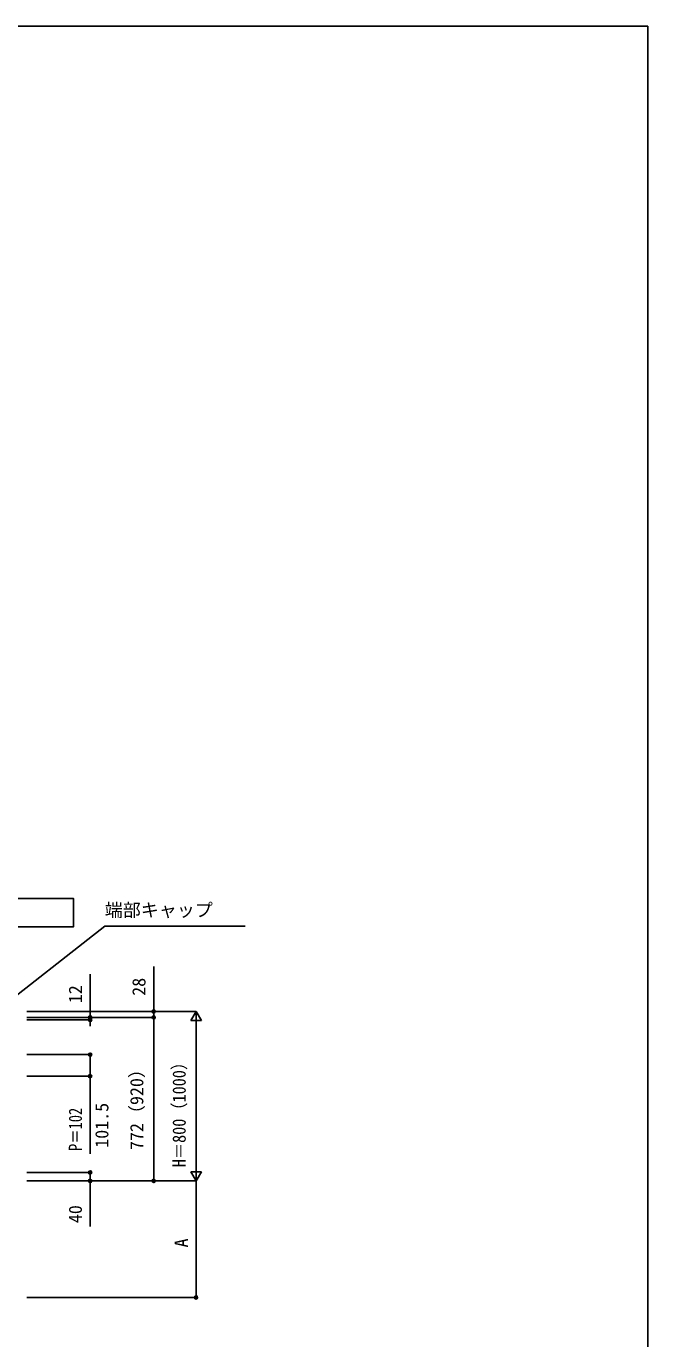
# Model space of a CAD drawing. Units: millimetres, scale not verified. Extents: x -4375 to 4375, y -6498 to 6472.
# Drawn here: x 1441 to 4375, y 57 to 6252 of the extents above; entities that cross this region are included whole.
import ezdxf
from ezdxf.enums import TextEntityAlignment as Align

# ---------------------------------------------------------------- set-up
doc = ezdxf.new("R2010")
doc.units = ezdxf.units.MM
doc.header["$LTSCALE"] = 30
doc.layers.add('0-4_YKK_D', color=6, linetype='Continuous')
doc.layers.add('0-5_YKK_ZWAK', color=7, linetype='Continuous')
doc.styles.add('ＭＳ ゴシック', font='')
doc.styles.get('ＭＳ ゴシック').set_extended_font_data('MS Gothic')

msp = doc.modelspace()

# ---------------------------------------------------------------- linework, layer by layer
at = {"layer": '0-4_YKK_D'}
for p, q in [((2042.77, 1601.6), (2042.77, 1813.16)), ((1742.77, 1573.6), (1742.77, 1777.92)), ((1443.77, 1601.6), (2243.77, 1601.6)), ((1443.77, 1601.6), (2043.77, 1601.6)), ((1443.77, 1573.6), (2043.77, 1573.6)), ((1443.77, 1573.6), (1743.77, 1573.6)), ((1443.77, 1573.6), (2043.77, 1573.6)), ((1443.77, 1561.6), (1743.77, 1561.6)), ((1742.77, 1561.6), (1742.77, 1573.6)), ((1742.77, 1561.6), (1742.77, 1531.6)), ((2042.77, 1573.6), (2042.77, 1601.6)), ((2042.77, 1573.6), (2042.77, 1543.6)), ((2042.77, 1573.6), (2042.77, 801.6)), ((2242.77, 1601.6), (2217.77, 1558.3)), ((2217.77, 1558.3), (2267.77, 1558.3)), ((2242.77, 1601.6), (2267.77, 1558.3)), ((2242.77, 1601.6), (2242.77, 1515)), ((2242.77, 851.6), (2242.77, 1551.6)), ((1443.77, 1397.65), (1743.77, 1397.65)), ((1443.77, 1296.15), (1743.77, 1296.15)), ((2242.77, 801.6), (2242.77, 888.2)), ((1443.77, 841.6), (1743.77, 841.6)), ((2242.77, 801.6), (2217.77, 844.9)), ((2267.77, 844.9), (2217.77, 844.9)), ((2242.77, 801.6), (2267.77, 844.9)), ((1443.77, 801.6), (2043.77, 801.6)), ((1443.77, 801.6), (1743.77, 801.6)), ((1444.77, 801.6), (2243.77, 801.6)), ((1444.77, 801.6), (2243.77, 801.6)), ((2242.77, 251.6), (2242.77, 801.6)), ((1444.77, 251.6), (2243.77, 251.6))]:
    msp.add_line(p, q, dxfattribs=at)
msp.add_lwpolyline([(792.5, 2134.51), (792.5, 2001.6), (1664.79, 2001.6), (1664.79, 2134.51)], close=True, dxfattribs=at)
for points in [[(1276.77, 1585.62), (1811.47, 2003.37), (2474.55, 2003.37)], [(1742.77, 1397.65), (1742.77, 1296.15), (1742.77, 929.03)], [(1742.77, 841.6), (1742.77, 801.6), (1742.77, 586.66)]]:
    msp.add_lwpolyline(points, dxfattribs=at)
for centre in [(1742.77, 1573.6), (1742.77, 1561.6), (2042.77, 1601.6), (2042.77, 1573.6), (2042.77, 1573.6), (1742.77, 1397.65), (1742.77, 1296.15), (1742.77, 841.6), (1742.77, 801.6), (2042.77, 801.6), (2242.77, 251.6)]:
    msp.add_circle(centre, 7.5, dxfattribs=at)
at = {"layer": '0-5_YKK_ZWAK'}
msp.add_line((-4375, 6251.6), (4375, 6251.6), dxfattribs=at)
msp.add_lwpolyline([(-4375, -6498.4), (4375, -6498.4), (4375, 6251.6)], dxfattribs=at)

# ---------------------------------------------------------------- texts
at = {"layer": '0-4_YKK_D', "style": 'ＭＳ ゴシック'}
msp.add_text('端部キャップ', height=62.32, dxfattribs=at).set_placement((1811.94, 2030.3), align=Align.BOTTOM_LEFT)
for s, p in [('28', (2022.77, 1675.32)), ('12', (1722.77, 1640.56)), ('772（920）', (2012.63, 947.57)), ('101.5', (1847.77, 958.02)), ('40', (1722.77, 602.31)), ('A', (2222.77, 487.48))]:
    msp.add_text(s, height=62.32, rotation=90, dxfattribs=at).set_placement(p, align=Align.BOTTOM_LEFT)
for s, width, p in [('H＝800（1000）', 0.9, (2212.63, 866.26)), ('P＝102', 0.8, (1722.77, 942.85))]:
    msp.add_text(s, height=62.32, rotation=90, dxfattribs=dict(at, width=width)).set_placement(p, align=Align.BOTTOM_LEFT)

doc.saveas('drawing.dxf')
